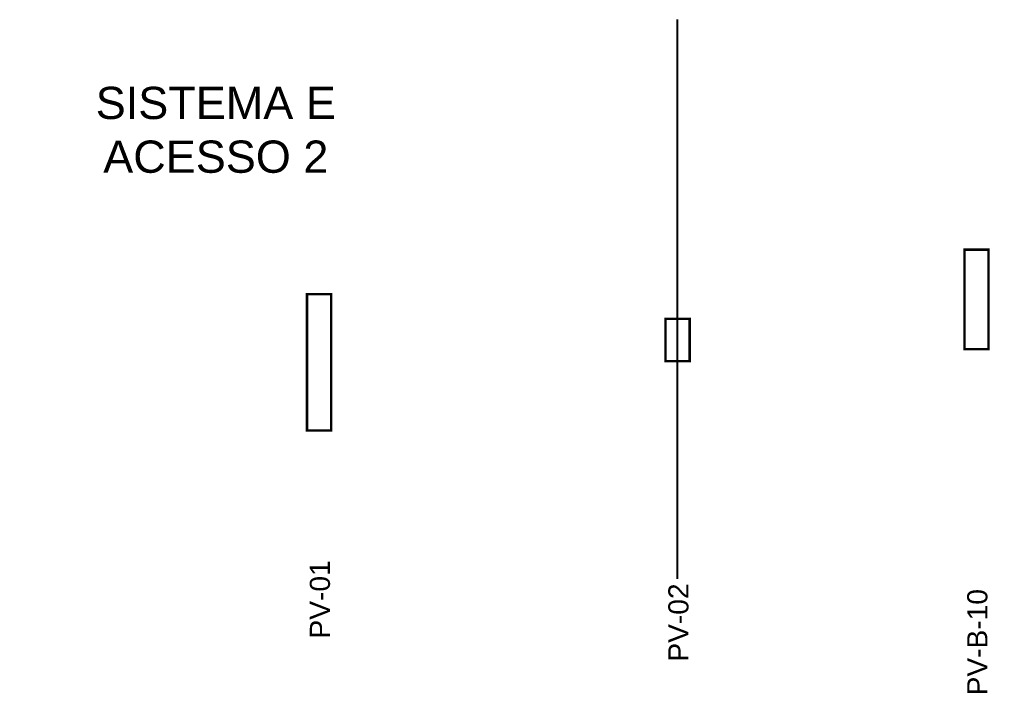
# Model space of a CAD drawing. Extents: x -160 to 364724, y -100 to 7353297.
# Drawn here: x 360053.1 to 360174.4, y 7347789.7 to 7347874.8 of the extents above; entities that cross this region are included whole.
import ezdxf

# ---------------------------------------------------------------- set-up
doc = ezdxf.new("R2010")
doc.units = 0
doc.header["$LTSCALE"] = 5
for name, color, linetype in [('LIN - PV PERFIL', 4, 'Continuous'), ('malha', 8, 'Continuous'), ('notáveis', 4, 'Continuous'), ('P_Perfil_Texto_Quadro', 2, 'Continuous')]:
    doc.layers.add(name, color=color, linetype=linetype)
doc.styles.add('CARIMBO', font='arial.ttf', dxfattribs={"height": 2})
doc.styles.get("Standard").update_dxf_attribs({"font": 'arial.ttf'})

msp = doc.modelspace()

# ---------------------------------------------------------------- linework, layer by layer
at = {"layer": 'LIN - PV PERFIL', "color": 4, "const_width": 0.3}
for points in [[(360170.338, 7347833.875), (360173.338, 7347833.875), (360173.338, 7347846.214), (360170.338, 7347846.214)], [(360088.735, 7347823.775), (360091.735, 7347823.775), (360091.735, 7347840.69), (360088.735, 7347840.69)], [(360133.235, 7347832.375), (360136.235, 7347832.375), (360136.235, 7347837.619), (360133.235, 7347837.619)]]:
    msp.add_lwpolyline(points, close=True, dxfattribs=at)

# ---------------------------------------------------------------- texts
at = {"layer": 'malha', "char_height": 2.5, "attachment_point": 5, "rotation": 90, "bg_fill": 3, "box_fill_scale": 1.5, "bg_fill_color": 256, "bg_fill_transparency": 0}
for s, insert in [('PV-01', (360090.348, 7347802.812)), ('PV-B-10', (360171.952, 7347797.502))]:
    msp.add_mtext(s, dxfattribs=dict(at, insert=insert))
at = {"layer": 'malha', "insert": (360134.848, 7347799.944), "char_height": 2.5, "width": 8.79604, "attachment_point": 5, "rotation": 90, "bg_fill": 3, "box_fill_scale": 1.5, "bg_fill_color": 256, "bg_fill_transparency": 0}
msp.add_mtext('PV-02', dxfattribs=at)
at = {"layer": 'P_Perfil_Texto_Quadro', "color": 3, "linetype": 'Continuous', "lineweight": -3, "insert": (360077.408, 7347861.063), "char_height": 4, "width": 44.716, "attachment_point": 5, "style": 'CARIMBO', "bg_fill": 3, "box_fill_scale": 1.5, "bg_fill_color": 256, "bg_fill_transparency": 0}
msp.add_mtext('SISTEMA E\\PACESSO 2', dxfattribs=at)

# ---------------------------------------------------------------- next in the draw order: linework, layer by layer
at = {"layer": 'notáveis'}
msp.add_line((360134.735, 7347805.375), (360134.735, 7347874.772), dxfattribs=at)

doc.saveas('drawing.dxf')
